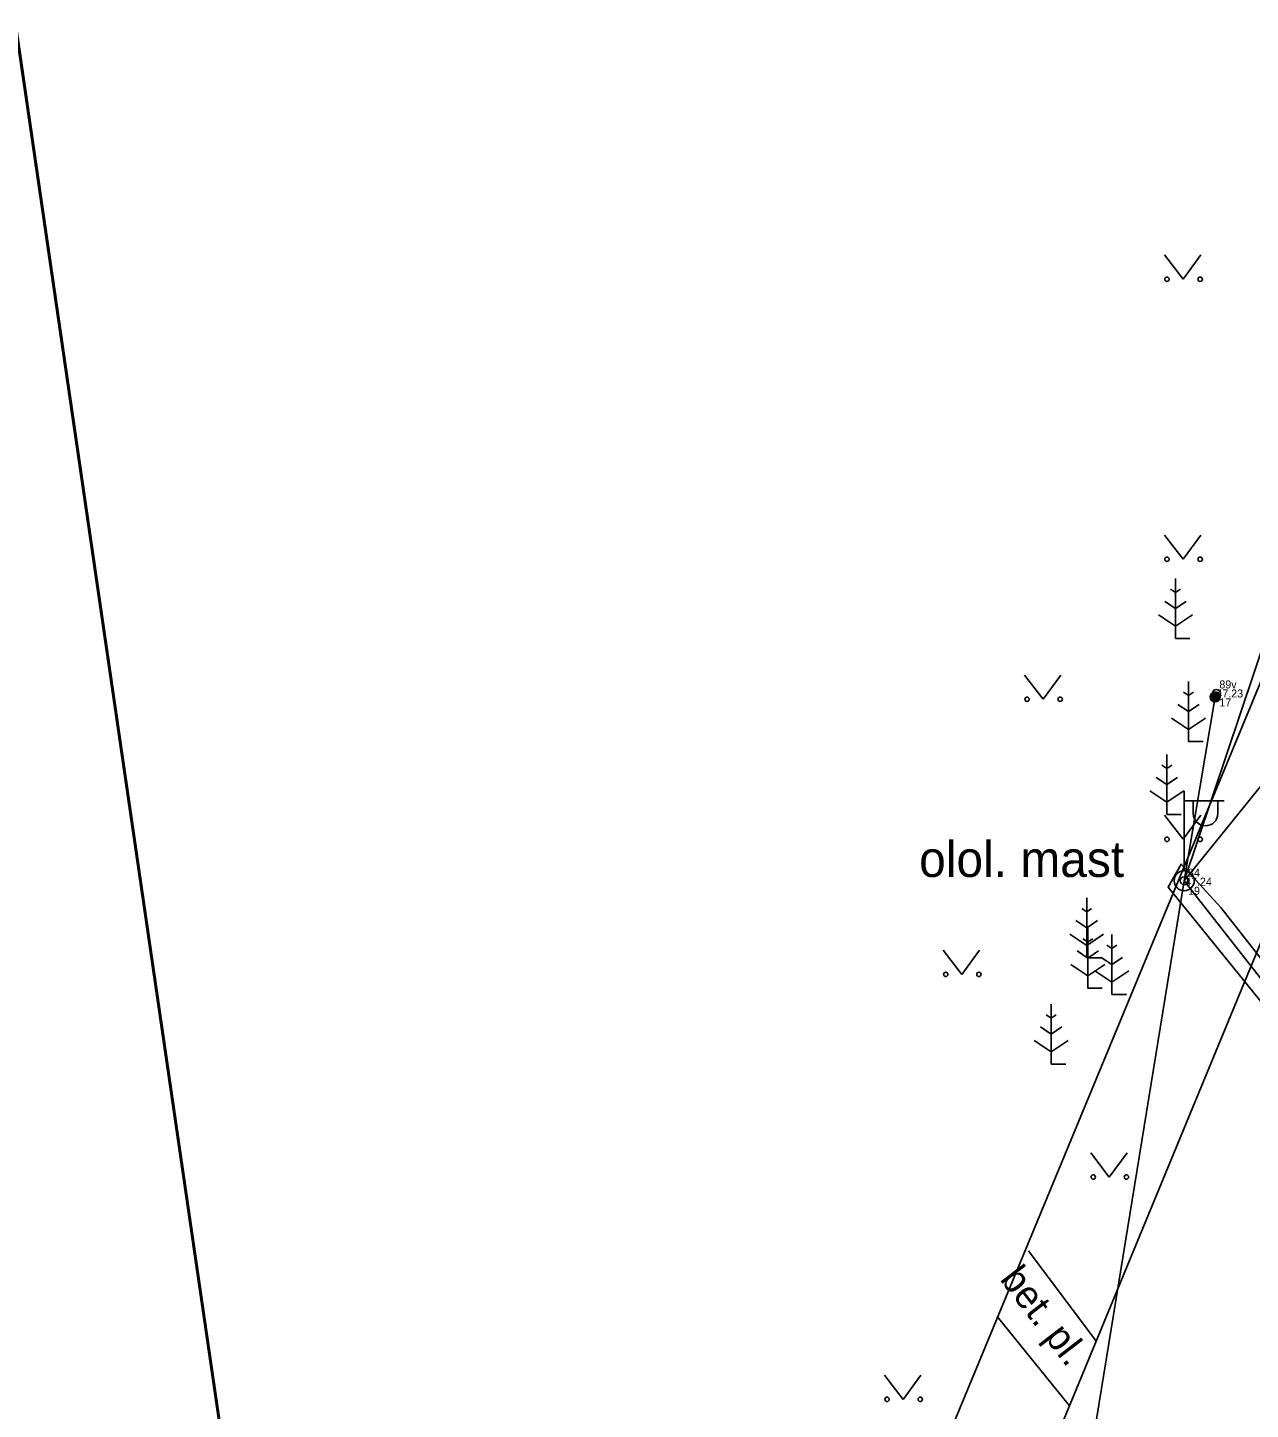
# Model space of a CAD drawing. Extents: x 642065 to 642270, y 6456039 to 6456277.
# Drawn here: x 642109.11 to 642139.68, y 6456099.75 to 6456134.29 of the extents above; entities that cross this region are included whole.
import ezdxf

# ---------------------------------------------------------------- set-up
doc = ezdxf.new("R2010")
doc.units = 0
for name, color, linetype in [('ABIJOONIS', 7, 'Continuous'), ('HALJASTUS', 7, 'Continuous'), ('KOORDPUNKT', 7, 'Continuous'), ('KORGUS', 7, 'Continuous'), ('KORGUS-EH2000', 7, 'Continuous'), ('Level 55', 7, 'Continuous'), ('MOOTKOOD', 7, 'Continuous'), ('MOOTKORG-EH2000', 7, 'Continuous'), ('MOOTMPUNKT', 7, 'Continuous'), ('MOOTNR', 7, 'Continuous'), ('MOOTPIIR', 7, 'Continuous'), ('MPOHULIIN', 7, 'Continuous'), ('PIIR', 7, 'Continuous'), ('POST', 7, 'Continuous'), ('PUU', 7, 'Continuous'), ('TEE', 7, 'Continuous')]:
    doc.layers.add(name, color=color, linetype=linetype)

# ---------------------------------------------------------------- blocks, each defined once
blk = doc.blocks.new('RING02')
at = {"layer": 'KORGUS'}
blk.add_circle((0, 0), 0.2, dxfattribs=at)

msp = doc.modelspace()

# ---------------------------------------------------------------- linework, layer by layer
at = {"layer": 'HALJASTUS'}
for p, q in [((642137.537, 6456128.607), (642138, 6456128)), ((642138, 6456128), (642138.446, 6456128.607)), ((642137.537, 6456121.607), (642138, 6456121)), ((642138, 6456121), (642138.446, 6456121.607)), ((642134.037, 6456118.107), (642134.5, 6456117.5)), ((642134.5, 6456117.5), (642134.946, 6456118.107)), ((642137.537, 6456114.607), (642138, 6456114)), ((642138, 6456114), (642138.446, 6456114.607)), ((642132.003, 6456111.229), (642132.467, 6456110.622)), ((642132.467, 6456110.622), (642132.912, 6456111.229)), ((642135.692, 6456106.165), (642136.156, 6456105.558)), ((642136.156, 6456105.558), (642136.601, 6456106.165)), ((642130.537, 6456100.607), (642131, 6456100)), ((642131, 6456100), (642131.446, 6456100.607))]:
    msp.add_line(p, q, dxfattribs=at)
for centre in [(642137.599, 6456128), (642138.428, 6456128), (642137.599, 6456121), (642138.428, 6456121), (642134.099, 6456117.5), (642134.928, 6456117.5), (642137.599, 6456114), (642138.428, 6456114), (642132.066, 6456110.622), (642132.894, 6456110.622), (642135.754, 6456105.558), (642136.583, 6456105.558), (642130.599, 6456100), (642131.428, 6456100)]:
    msp.add_circle(centre, 0.055, dxfattribs=at)
at = {"layer": 'KOORDPUNKT'}
for radius in [0.125, 0.105, 0.0851, 0.0651, 0.0451, 0.0251, 0.00511]:
    msp.add_circle((642138.801, 6456117.558), radius, dxfattribs=at)
at = {"layer": 'Level 55'}
for p, q in [((642138.833, 6456117.646), (642138.833, 6456117.646)), ((642138.029, 6456112.965), (642138.029, 6456112.965))]:
    msp.add_line(p, q, dxfattribs=at)
at = {"layer": 'MOOTPIIR'}
msp.add_lwpolyline([(642201.256, 6456242.859), (642202.027, 6456242.581), (642201.266, 6456240.988), (642195.427, 6456224.769), (642188.353, 6456205.193), (642183.418, 6456194.09), (642174.021, 6456173.548), (642159.668, 6456139.146), (642144.946, 6456103.943), (642145.262, 6456101.566), (642144.881, 6456101.471), (642144.411, 6456104.441), (642137.625, 6456112.806), (642137.954, 6456113.382), (642138.943, 6456112.295), (642144.596, 6456105.095), (642147.331, 6456111.798), (642153.356, 6456125.925), (642161.951, 6456146.734), (642173.425, 6456174.144), (642178.01, 6456184.549), (642187.839, 6456206.489), (642195.653, 6456227.483), (642200.444, 6456240.684)], close=True, dxfattribs=at)
at = {"layer": 'MPOHULIIN'}
for points in [[(642138.029, 6456112.965), (642144.759, 6456104.389), (642159.376, 6456139.595), (642173.75, 6456173.798), (642188.207, 6456205.868), (642201.542, 6456242.361)], [(642138.029, 6456112.965), (642153.889, 6456160.168)], [(642130.188, 6456064.81), (642138.029, 6456112.965)]]:
    msp.add_lwpolyline(points, dxfattribs=at)
at = {"layer": 'PIIR'}
msp.add_lwpolyline([(642109.154, 6456048.41), (642113.63, 6456059.96), (642124.01, 6456079.47), (642156.33, 6456157.51), (642173.43, 6456198.96), (642189.67, 6456239.76), (642202.71, 6456242.16), (642197.45, 6456228.09), (642227.49, 6456218.42), (642225.18, 6456210.73), (642195.39, 6456221.56), (642140.1, 6456080.67), (642130.09, 6456055.66), (642125.268, 6456043.654)], dxfattribs=at)
for points in [[(642127.91, 6456201.98), (642135.02, 6456205.82), (642158.88, 6456220.2), (642173.43, 6456198.96), (642156.33, 6456157.51), (642124.01, 6456079.47), (642116.55, 6456081.2), (642106.48, 6456150.13), (642142.23, 6456160.21), (642145.36, 6456169.9)], [(642110.39, 6456071.95), (642104.63, 6456106.89), (642090.67, 6456176.65), (642096.71, 6456185.2), (642106.52, 6456150.1), (642116.58, 6456081.2), (642124.03, 6456079.46), (642113.63, 6456059.96), (642081.93, 6456051.28), (642081.59, 6456054.69), (642087.47, 6456055.91), (642095.75, 6456057.78), (642104.21, 6456070.59)]]:
    msp.add_lwpolyline(points, close=True, dxfattribs=at)
at = {"layer": 'POST'}
for p, q in [((642138.029, 6456112.965), (642138.801, 6456117.558)), ((642138.029, 6456112.965), (642140.542, 6456116.075)), ((642138.029, 6456113.215), (642138.029, 6456115.215)), ((642138.029, 6456114.965), (642139.029, 6456114.965)), ((642138.256, 6456114.644), (642138.256, 6456114.965)), ((642138.868, 6456114.644), (642138.868, 6456114.965)), ((642138.029, 6456112.965), (642138.029, 6456112.965))]:
    msp.add_line(p, q, dxfattribs=at)
msp.add_circle((642138.029, 6456112.965), 0.25, dxfattribs=at)
msp.add_arc((642138.562, 6456114.644), 0.306, 180, 0, dxfattribs=at)
at = {"layer": 'PUU'}
for p, q in [((642137.811, 6456120.17), (642137.687, 6456120.253)), ((642137.811, 6456120.52), (642137.811, 6456119.02)), ((642137.935, 6456120.253), (642137.811, 6456120.17)), ((642137.811, 6456119.77), (642137.544, 6456119.948)), ((642138.078, 6456119.948), (642137.811, 6456119.77)), ((642137.387, 6456119.609), (642137.811, 6456119.327)), ((642137.811, 6456119.327), (642138.235, 6456119.609)), ((642138.171, 6456119.02), (642137.811, 6456119.02)), ((642138.139, 6456117.942), (642138.139, 6456116.442)), ((642138.139, 6456117.592), (642138.015, 6456117.675)), ((642138.263, 6456117.675), (642138.139, 6456117.592)), ((642138.139, 6456117.192), (642137.872, 6456117.37)), ((642138.406, 6456117.37), (642138.139, 6456117.192)), ((642137.715, 6456117.031), (642138.139, 6456116.749)), ((642138.139, 6456116.749), (642138.563, 6456117.031)), ((642138.499, 6456116.442), (642138.139, 6456116.442)), ((642137.595, 6456116.121), (642137.595, 6456114.621)), ((642137.595, 6456115.771), (642137.471, 6456115.854)), ((642137.719, 6456115.854), (642137.595, 6456115.771)), ((642137.595, 6456115.371), (642137.328, 6456115.549)), ((642137.862, 6456115.549), (642137.595, 6456115.371)), ((642137.171, 6456115.21), (642137.595, 6456114.928)), ((642137.595, 6456114.928), (642138.019, 6456115.21)), ((642137.955, 6456114.621), (642137.595, 6456114.621)), ((642135.59, 6456112.191), (642135.466, 6456112.274)), ((642135.59, 6456112.541), (642135.59, 6456111.041)), ((642135.714, 6456112.274), (642135.59, 6456112.191)), ((642135.59, 6456111.791), (642135.323, 6456111.969)), ((642135.857, 6456111.969), (642135.59, 6456111.791)), ((642135.166, 6456111.63), (642135.59, 6456111.348)), ((642135.59, 6456111.348), (642136.014, 6456111.63)), ((642135.619, 6456111.783), (642135.619, 6456110.283)), ((642136.222, 6456111.62), (642136.222, 6456110.12)), ((642135.619, 6456111.033), (642135.352, 6456111.211)), ((642135.619, 6456111.433), (642135.495, 6456111.516)), ((642135.743, 6456111.516), (642135.619, 6456111.433)), ((642135.886, 6456111.211), (642135.619, 6456111.033)), ((642136.222, 6456111.27), (642136.098, 6456111.353)), ((642136.346, 6456111.353), (642136.222, 6456111.27)), ((642135.195, 6456110.872), (642135.619, 6456110.59)), ((642135.95, 6456111.041), (642135.59, 6456111.041)), ((642135.619, 6456110.59), (642136.043, 6456110.872)), ((642136.222, 6456110.87), (642135.955, 6456111.048)), ((642136.489, 6456111.048), (642136.222, 6456110.87)), ((642135.798, 6456110.709), (642136.222, 6456110.427)), ((642136.222, 6456110.427), (642136.646, 6456110.709)), ((642135.979, 6456110.283), (642135.619, 6456110.283)), ((642134.705, 6456109.881), (642134.705, 6456108.381)), ((642136.582, 6456110.12), (642136.222, 6456110.12)), ((642134.705, 6456109.531), (642134.581, 6456109.614)), ((642134.829, 6456109.614), (642134.705, 6456109.531)), ((642134.705, 6456109.131), (642134.438, 6456109.309)), ((642134.972, 6456109.309), (642134.705, 6456109.131)), ((642134.281, 6456108.97), (642134.705, 6456108.688)), ((642134.705, 6456108.688), (642135.129, 6456108.97)), ((642135.065, 6456108.381), (642134.705, 6456108.381))]:
    msp.add_line(p, q, dxfattribs=at)
at = {"layer": 'TEE'}
for points in [[(642190.615, 6456238.552), (642189.911, 6456236.627), (642188.442, 6456232.544), (642184.686, 6456222.254), (642180.518, 6456210.717), (642175.653, 6456198.578), (642171.472, 6456188.351), (642167.117, 6456177.566), (642160.936, 6456162.481), (642157.384, 6456153.768), (642150.808, 6456137.519), (642146.096, 6456126.376), (642144.07, 6456121.411), (642139.608, 6456110.61), (642130.803, 6456089.288), (642124.986, 6456075.273)], [(642134.134, 6456103.711), (642135.827, 6456101.455)], [(642135.161, 6456099.842), (642133.354, 6456102.072)]]:
    msp.add_lwpolyline(points, dxfattribs=at)

# ---------------------------------------------------------------- block references
at = {"layer": 'MOOTMPUNKT', "xscale": 0.5, "yscale": 0.5}
for p in [(642138.833, 6456117.646), (642138.029, 6456112.965)]:
    msp.add_blockref('RING02', p, dxfattribs=at)

# ---------------------------------------------------------------- texts
at = {"layer": 'ABIJOONIS'}
msp.add_text('olol. mast', height=0.896, rotation=359.996, dxfattribs=at).set_placement((642131.4, 6456113.059))
at = {"layer": 'KORGUS-EH2000'}
for s, p in [('47.23', (642138.833, 6456117.546)), ('47.24', (642138.05, 6456112.839))]:
    msp.add_text(s, height=0.2, dxfattribs=at).set_placement(p)
at = {"layer": 'MOOTKOOD'}
for s, p in [('89v', (642138.908, 6456117.771)), ('84', (642138.125, 6456113.064))]:
    msp.add_text(s, height=0.2, dxfattribs=at).set_placement(p)
at = {"layer": 'MOOTKORG-EH2000'}
for s, p in [('47.23', (642138.833, 6456117.546)), ('47.24', (642138.05, 6456112.839))]:
    msp.add_text(s, height=0.2, dxfattribs=at).set_placement(p)
at = {"layer": 'MOOTNR'}
for s, p in [('17', (642138.908, 6456117.321)), ('19', (642138.125, 6456112.614))]:
    msp.add_text(s, height=0.2, dxfattribs=at).set_placement(p)
at = {"layer": 'TEE'}
msp.add_text('bet. pl.', height=0.7, rotation=307.5885, dxfattribs=at).set_placement((642133.4, 6456103))

doc.saveas('drawing.dxf')
